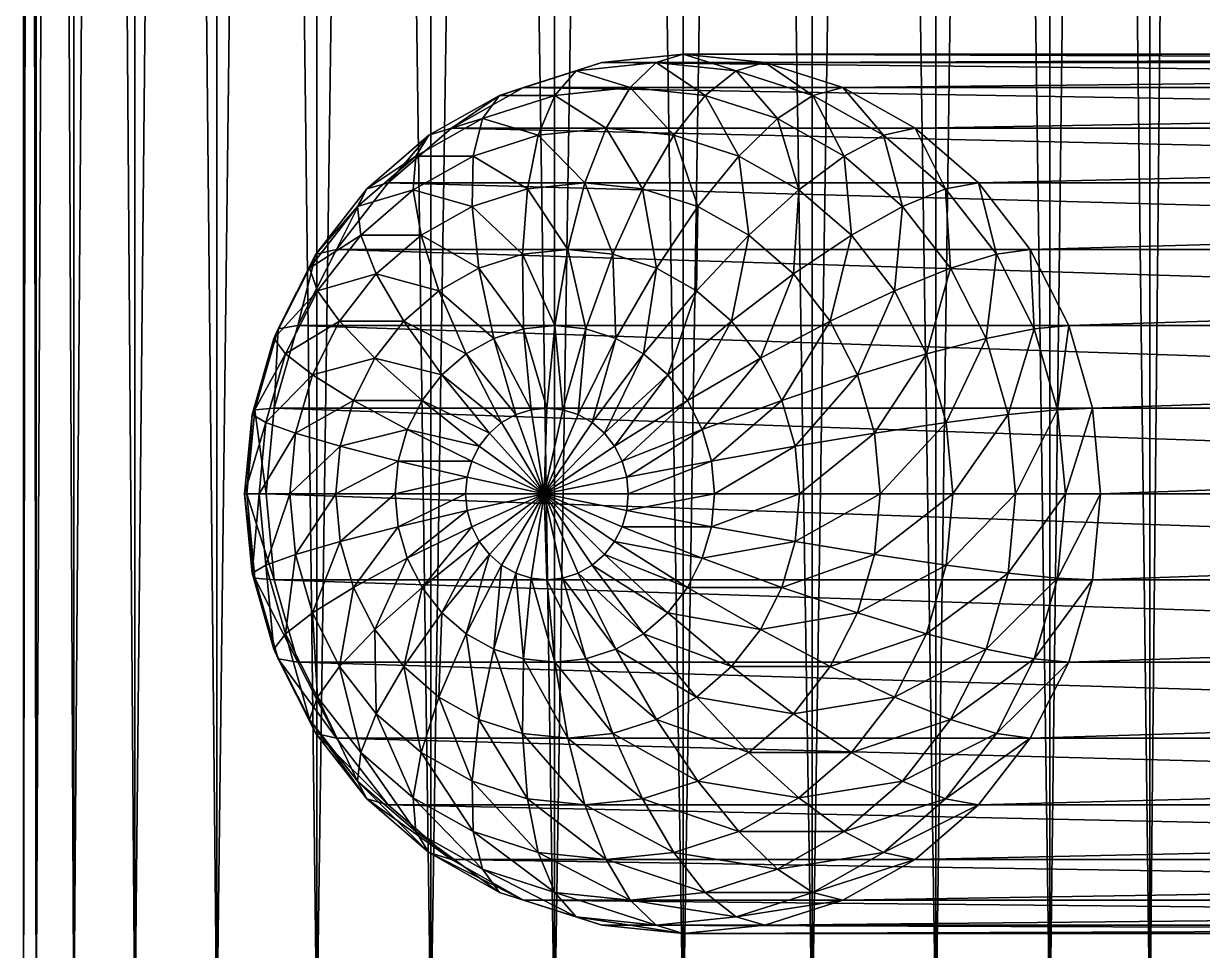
# Model space of a CAD drawing. Header units: millimetres. Extents: x -510 to 550, y -577 to 577.
# Drawn here: x -12 to 9.44, y -563.31 to -546.44 of the extents above; entities that cross this region are included whole.
import ezdxf

# ---------------------------------------------------------------- set-up
doc = ezdxf.new("R2010")
doc.units = ezdxf.units.MM
doc.layers.add('middle_right_fork_-1', color=7, linetype='Continuous', true_color=0x5c6b75)
doc.layers.add('structure_right_middle_axle', color=7, linetype='Continuous', true_color=0x5c6b75)

msp = doc.modelspace()

# ---------------------------------------------------------------- linework, layer by layer
at = {"layer": 'middle_right_fork_-1', "true_color": 0x5c6b75}
for points in [[(-1.946, -547.304, -280.997), (-2.904, -547.609, -279.032), (-1.481, -547.154, -279.506)], [(-1.481, -547.154, -279.506), (-2.904, -547.609, -279.032), (42.096, -547.609, -144.032)], [(-0.968, -547.609, -282.904), (-1.946, -547.304, -280.997), (-0.494, -547.154, -281.481)], [(-0.494, -547.154, -281.481), (-1.946, -547.304, -280.997), (-1.481, -547.154, -279.506)], [(-0.494, -547.154, -281.481), (-1.481, -547.154, -279.506), (0, -547, -280)], [(0, -547, -280), (-1.481, -547.154, -279.506), (43.519, -547.154, -144.506)], [(-1.481, -547.154, -279.506), (42.096, -547.609, -144.032), (43.519, -547.154, -144.506)], [(0.4, -547.751, -283.36), (-0.968, -547.609, -282.904), (-0.494, -547.154, -281.481)], [(0.959, -547.304, -281.965), (-0.494, -547.154, -281.481), (0, -547, -280)], [(0.4, -547.751, -283.36), (-0.494, -547.154, -281.481), (0.959, -547.304, -281.965)], [(0.959, -547.304, -281.965), (0, -547, -280), (1.481, -547.154, -280.494)], [(1.481, -547.154, -280.494), (0, -547, -280), (45, -547, -145)], [(0, -547, -280), (43.519, -547.154, -144.506), (45, -547, -145)], [(2.355, -547.751, -282.43), (0.959, -547.304, -281.965), (1.481, -547.154, -280.494)], [(1.481, -547.154, -280.494), (45, -547, -145), (46.481, -547.154, -145.494)], [(2.355, -547.751, -282.43), (1.481, -547.154, -280.494), (2.904, -547.609, -280.968)], [(2.904, -547.609, -280.968), (1.481, -547.154, -280.494), (46.481, -547.154, -145.494)], [(2.904, -547.609, -280.968), (46.481, -547.154, -145.494), (47.904, -547.609, -145.968)], [(-2.336, -547.751, -282.448), (-3.342, -547.751, -280.531), (-1.946, -547.304, -280.997)], [(-1.946, -547.304, -280.997), (-3.342, -547.751, -280.531), (-2.904, -547.609, -279.032)], [(-0.968, -547.609, -282.904), (-2.336, -547.751, -282.448), (-1.946, -547.304, -280.997)], [(1.715, -548.172, -283.799), (0.4, -547.751, -283.36), (0.959, -547.304, -281.965)], [(1.715, -548.172, -283.799), (0.959, -547.304, -281.965), (2.355, -547.751, -282.43)], [(-3.342, -547.751, -280.531), (-4.216, -548.348, -278.595), (-2.904, -547.609, -279.032)], [(-2.904, -547.609, -279.032), (-4.216, -548.348, -278.595), (40.784, -548.348, -143.595)], [(-2.904, -547.609, -279.032), (40.784, -548.348, -143.595), (42.096, -547.609, -144.032)], [(-1.405, -548.348, -284.216), (-2.336, -547.751, -282.448), (-0.968, -547.609, -282.904)], [(-0.174, -548.476, -284.627), (-1.405, -548.348, -284.216), (-0.968, -547.609, -282.904)], [(-0.174, -548.476, -284.627), (-0.968, -547.609, -282.904), (0.4, -547.751, -283.36)], [(3.642, -548.476, -282.859), (2.355, -547.751, -282.43), (2.904, -547.609, -280.968)], [(3.642, -548.476, -282.859), (2.904, -547.609, -280.968), (4.216, -548.348, -281.405)], [(4.216, -548.348, -281.405), (2.904, -547.609, -280.968), (47.904, -547.609, -145.968)], [(4.216, -548.348, -281.405), (47.904, -547.609, -145.968), (49.216, -548.348, -146.405)], [(-3.651, -548.172, -282.01), (-4.629, -548.476, -280.102), (-3.342, -547.751, -280.531)], [(-3.342, -547.751, -280.531), (-4.629, -548.476, -280.102), (-4.216, -548.348, -278.595)], [(-2.637, -548.476, -283.806), (-3.651, -548.172, -282.01), (-2.336, -547.751, -282.448)], [(-2.336, -547.751, -282.448), (-3.651, -548.172, -282.01), (-3.342, -547.751, -280.531)], [(-1.405, -548.348, -284.216), (-2.637, -548.476, -283.806), (-2.336, -547.751, -282.448)], [(1.009, -548.855, -285.021), (-0.174, -548.476, -284.627), (0.4, -547.751, -283.36)], [(1.009, -548.855, -285.021), (0.4, -547.751, -283.36), (1.715, -548.172, -283.799)], [(2.927, -548.855, -284.203), (1.715, -548.172, -283.799), (2.355, -547.751, -282.43)], [(2.927, -548.855, -284.203), (2.355, -547.751, -282.43), (3.642, -548.476, -282.859)], [(-3.82, -548.855, -283.412), (-4.864, -548.855, -281.606), (-3.651, -548.172, -282.01)], [(-3.651, -548.172, -282.01), (-4.864, -548.855, -281.606), (-4.629, -548.476, -280.102)], [(-2.637, -548.476, -283.806), (-3.82, -548.855, -283.412), (-3.651, -548.172, -282.01)], [(2.1, -549.469, -285.385), (1.009, -548.855, -285.021), (1.715, -548.172, -283.799)], [(2.1, -549.469, -285.385), (1.715, -548.172, -283.799), (2.927, -548.855, -284.203)], [(-4.864, -548.855, -281.606), (-5.757, -549.452, -279.726), (-4.629, -548.476, -280.102)], [(-4.629, -548.476, -280.102), (-5.757, -549.452, -279.726), (-5.367, -549.343, -278.211)], [(-4.629, -548.476, -280.102), (-5.367, -549.343, -278.211), (-4.216, -548.348, -278.595)], [(-4.216, -548.348, -278.595), (-5.367, -549.343, -278.211), (39.633, -549.343, -143.211)], [(-4.216, -548.348, -278.595), (39.633, -549.343, -143.211), (40.784, -548.348, -143.595)], [(-2.836, -549.452, -285.018), (-3.82, -548.855, -283.412), (-2.637, -548.476, -283.806)], [(-1.789, -549.343, -285.367), (-2.836, -549.452, -285.018), (-2.637, -548.476, -283.806)], [(-1.789, -549.343, -285.367), (-2.637, -548.476, -283.806), (-1.405, -548.348, -284.216)], [(-0.742, -549.452, -285.716), (-1.789, -549.343, -285.367), (-1.405, -548.348, -284.216)], [(-0.742, -549.452, -285.716), (-1.405, -548.348, -284.216), (-0.174, -548.476, -284.627)], [(0.265, -549.774, -286.051), (-0.742, -549.452, -285.716), (-0.174, -548.476, -284.627)], [(0.265, -549.774, -286.051), (-0.174, -548.476, -284.627), (1.009, -548.855, -285.021)], [(3.99, -549.774, -284.557), (2.927, -548.855, -284.203), (3.642, -548.476, -282.859)], [(4.77, -549.452, -283.235), (3.642, -548.476, -282.859), (4.216, -548.348, -281.405)], [(3.99, -549.774, -284.557), (3.642, -548.476, -282.859), (4.77, -549.452, -283.235)], [(4.77, -549.452, -283.235), (4.216, -548.348, -281.405), (5.367, -549.343, -281.789)], [(5.367, -549.343, -281.789), (4.216, -548.348, -281.405), (49.216, -548.348, -146.405)], [(5.367, -549.343, -281.789), (49.216, -548.348, -146.405), (50.367, -549.343, -146.789)], [(-4.911, -549.469, -283.048), (-5.926, -549.774, -281.252), (-4.864, -548.855, -281.606)], [(-4.864, -548.855, -281.606), (-5.926, -549.774, -281.252), (-5.757, -549.452, -279.726)], [(-3.843, -549.774, -284.682), (-4.911, -549.469, -283.048), (-3.82, -548.855, -283.412)], [(-3.82, -548.855, -283.412), (-4.911, -549.469, -283.048), (-4.864, -548.855, -281.606)], [(-2.836, -549.452, -285.018), (-3.843, -549.774, -284.682), (-3.82, -548.855, -283.412)], [(1.193, -550.296, -286.36), (0.265, -549.774, -286.051), (1.009, -548.855, -285.021)], [(1.193, -550.296, -286.36), (1.009, -548.855, -285.021), (2.1, -549.469, -285.385)], [(3.057, -550.296, -285.704), (2.1, -549.469, -285.385), (2.927, -548.855, -284.203)], [(3.057, -550.296, -285.704), (2.927, -548.855, -284.203), (3.99, -549.774, -284.557)], [(-5.757, -549.452, -279.726), (-6.31, -550.555, -277.897), (-5.367, -549.343, -278.211)], [(-5.367, -549.343, -278.211), (-6.31, -550.555, -277.897), (38.69, -550.555, -142.897)], [(-5.367, -549.343, -278.211), (38.69, -550.555, -142.897), (39.633, -549.343, -143.211)], [(-2.103, -550.555, -286.31), (-2.836, -549.452, -285.018), (-1.789, -549.343, -285.367)], [(-1.281, -550.641, -286.585), (-2.103, -550.555, -286.31), (-1.789, -549.343, -285.367)], [(-1.281, -550.641, -286.585), (-1.789, -549.343, -285.367), (-0.742, -549.452, -285.716)], [(5.696, -550.641, -283.544), (4.77, -549.452, -283.235), (5.367, -549.343, -281.789)], [(5.696, -550.641, -283.544), (5.367, -549.343, -281.789), (6.31, -550.555, -282.103)], [(6.31, -550.555, -282.103), (5.367, -549.343, -281.789), (50.367, -549.343, -146.789)], [(6.31, -550.555, -282.103), (50.367, -549.343, -146.789), (51.31, -550.555, -147.103)], [(-5.926, -549.774, -281.252), (-6.683, -550.641, -279.418), (-5.757, -549.452, -279.726)], [(-5.757, -549.452, -279.726), (-6.683, -550.641, -279.418), (-6.31, -550.555, -277.897)], [(-4.911, -549.469, -283.048), (-5.868, -550.296, -282.729), (-5.926, -549.774, -281.252)], [(-4.77, -550.296, -284.373), (-5.868, -550.296, -282.729), (-4.911, -549.469, -283.048)], [(-3.843, -549.774, -284.682), (-4.77, -550.296, -284.373), (-4.911, -549.469, -283.048)], [(-2.926, -550.641, -286.036), (-3.843, -549.774, -284.682), (-2.836, -549.452, -285.018)], [(-2.103, -550.555, -286.31), (-2.926, -550.641, -286.036), (-2.836, -549.452, -285.018)], [(-0.49, -550.894, -286.848), (-1.281, -550.641, -286.585), (-0.742, -549.452, -285.716)], [(-0.49, -550.894, -286.848), (-0.742, -549.452, -285.716), (0.265, -549.774, -286.051)], [(2.006, -551, -286.631), (1.193, -550.296, -286.36), (2.1, -549.469, -285.385)], [(2.006, -551, -286.631), (2.1, -549.469, -285.385), (3.057, -550.296, -285.704)], [(4.862, -550.894, -284.848), (3.99, -549.774, -284.557), (4.77, -549.452, -283.235)], [(4.862, -550.894, -284.848), (4.77, -549.452, -283.235), (5.696, -550.641, -283.544)], [(-5.868, -550.296, -282.729), (-6.798, -550.894, -280.961), (-5.926, -549.774, -281.252)], [(-5.926, -549.774, -281.252), (-6.798, -550.894, -280.961), (-6.683, -550.641, -279.418)], [(-3.717, -550.894, -285.773), (-4.77, -550.296, -284.373), (-3.843, -549.774, -284.682)], [(-2.926, -550.641, -286.036), (-3.717, -550.894, -285.773), (-3.843, -549.774, -284.682)], [(0.239, -551.304, -287.091), (-0.49, -550.894, -286.848), (0.265, -549.774, -286.051)], [(0.239, -551.304, -287.091), (0.265, -549.774, -286.051), (1.193, -550.296, -286.36)], [(3.841, -551.304, -285.965), (3.057, -550.296, -285.704), (3.99, -549.774, -284.557)], [(3.841, -551.304, -285.965), (3.99, -549.774, -284.557), (4.862, -550.894, -284.848)], [(-5.868, -550.296, -282.729), (-6.652, -551.304, -282.468), (-6.798, -550.894, -280.961)], [(-5.584, -551, -284.102), (-6.652, -551.304, -282.468), (-5.868, -550.296, -282.729)], [(-4.77, -550.296, -284.373), (-5.584, -551, -284.102), (-5.868, -550.296, -282.729)], [(-4.446, -551.304, -285.53), (-5.584, -551, -284.102), (-4.77, -550.296, -284.373)], [(-3.717, -550.894, -285.773), (-4.446, -551.304, -285.53), (-4.77, -550.296, -284.373)], [(0.878, -551.857, -287.304), (0.239, -551.304, -287.091), (1.193, -550.296, -286.36)], [(0.878, -551.857, -287.304), (1.193, -550.296, -286.36), (2.006, -551, -286.631)], [(2.673, -551.857, -286.854), (2.006, -551, -286.631), (3.057, -550.296, -285.704)], [(2.673, -551.857, -286.854), (3.057, -550.296, -285.704), (3.841, -551.304, -285.965)], [(-6.683, -550.641, -279.418), (-7.012, -551.939, -277.663), (-6.31, -550.555, -277.897)], [(-6.31, -550.555, -277.897), (-7.012, -551.939, -277.663), (37.988, -551.939, -142.663)], [(-6.31, -550.555, -277.897), (37.988, -551.939, -142.663), (38.69, -550.555, -142.897)], [(-2.337, -551.939, -287.012), (-2.926, -550.641, -286.036), (-2.103, -550.555, -286.31)], [(-1.771, -551.997, -287.201), (-2.337, -551.939, -287.012), (-2.103, -550.555, -286.31)], [(-1.771, -551.997, -287.201), (-2.103, -550.555, -286.31), (-1.281, -550.641, -286.585)], [(6.383, -551.997, -283.773), (5.696, -550.641, -283.544), (6.31, -550.555, -282.103)], [(6.383, -551.997, -283.773), (6.31, -550.555, -282.103), (7.012, -551.939, -282.337)], [(7.012, -551.939, -282.337), (6.31, -550.555, -282.103), (51.31, -550.555, -147.103)], [(7.012, -551.939, -282.337), (51.31, -550.555, -147.103), (52.012, -551.939, -147.337)], [(-6.798, -550.894, -280.961), (-7.371, -551.997, -279.188), (-6.683, -550.641, -279.418)], [(-6.683, -550.641, -279.418), (-7.371, -551.997, -279.188), (-7.012, -551.939, -277.663)], [(-2.904, -551.997, -286.823), (-3.717, -550.894, -285.773), (-2.926, -550.641, -286.036)], [(-2.337, -551.939, -287.012), (-2.904, -551.997, -286.823), (-2.926, -550.641, -286.036)], [(-1.226, -552.172, -287.382), (-1.771, -551.997, -287.201), (-1.281, -550.641, -286.585)], [(-1.226, -552.172, -287.382), (-1.281, -550.641, -286.585), (-0.49, -550.894, -286.848)], [(5.51, -552.172, -285.064), (4.862, -550.894, -284.848), (5.696, -550.641, -283.544)], [(5.51, -552.172, -285.064), (5.696, -550.641, -283.544), (6.383, -551.997, -283.773)], [(-6.652, -551.304, -282.468), (-7.446, -552.172, -280.745), (-6.798, -550.894, -280.961)], [(-6.798, -550.894, -280.961), (-7.446, -552.172, -280.745), (-7.371, -551.997, -279.188)], [(-5.584, -551, -284.102), (-6.251, -551.857, -283.879), (-6.652, -551.304, -282.468)], [(-5.085, -551.857, -285.317), (-6.251, -551.857, -283.879), (-5.584, -551, -284.102)], [(-4.446, -551.304, -285.53), (-5.085, -551.857, -285.317), (-5.584, -551, -284.102)], [(-3.449, -552.172, -286.641), (-4.446, -551.304, -285.53), (-3.717, -550.894, -285.773)], [(-2.904, -551.997, -286.823), (-3.449, -552.172, -286.641), (-3.717, -550.894, -285.773)], [(-0.724, -552.454, -287.55), (-1.226, -552.172, -287.382), (-0.49, -550.894, -286.848)], [(-0.724, -552.454, -287.55), (-0.49, -550.894, -286.848), (0.239, -551.304, -287.091)], [(1.402, -552.531, -287.479), (0.878, -551.857, -287.304), (2.006, -551, -286.631)], [(1.402, -552.531, -287.479), (2.006, -551, -286.631), (2.673, -551.857, -286.854)], [(4.425, -552.454, -286.16), (3.841, -551.304, -285.965), (4.862, -550.894, -284.848)], [(4.425, -552.454, -286.16), (4.862, -550.894, -284.848), (5.51, -552.172, -285.064)], [(-6.652, -551.304, -282.468), (-7.236, -552.454, -282.273), (-7.446, -552.172, -280.745)], [(-6.251, -551.857, -283.879), (-7.236, -552.454, -282.273), (-6.652, -551.304, -282.468)], [(-3.951, -552.454, -286.474), (-5.085, -551.857, -285.317), (-4.446, -551.304, -285.53)], [(-3.449, -552.172, -286.641), (-3.951, -552.454, -286.474), (-4.446, -551.304, -285.53)], [(-0.284, -552.835, -287.696), (-0.724, -552.454, -287.55), (0.239, -551.304, -287.091)], [(-0.284, -552.835, -287.696), (0.239, -551.304, -287.091), (0.878, -551.857, -287.304)], [(3.169, -552.835, -287.019), (2.673, -551.857, -286.854), (3.841, -551.304, -285.965)], [(3.169, -552.835, -287.019), (3.841, -551.304, -285.965), (4.425, -552.454, -286.16)], [(-6.251, -551.857, -283.879), (-6.747, -552.835, -283.714), (-7.236, -552.454, -282.273)], [(-5.609, -552.531, -285.142), (-6.747, -552.835, -283.714), (-6.251, -551.857, -283.879)], [(-5.085, -551.857, -285.317), (-5.609, -552.531, -285.142), (-6.251, -551.857, -283.879)], [(-4.391, -552.835, -286.327), (-5.609, -552.531, -285.142), (-5.085, -551.857, -285.317)], [(-3.951, -552.454, -286.474), (-4.391, -552.835, -286.327), (-5.085, -551.857, -285.317)], [(0.078, -553.299, -287.817), (-0.284, -552.835, -287.696), (0.878, -551.857, -287.304)], [(0.078, -553.299, -287.817), (0.878, -551.857, -287.304), (1.402, -552.531, -287.479)], [(1.792, -553.299, -287.609), (1.402, -552.531, -287.479), (2.673, -551.857, -286.854)], [(1.792, -553.299, -287.609), (2.673, -551.857, -286.854), (3.169, -552.835, -287.019)], [(-7.446, -552.172, -280.745), (-7.794, -553.469, -279.047), (-7.371, -551.997, -279.188)], [(-7.371, -551.997, -279.188), (-7.794, -553.469, -279.047), (-7.444, -553.439, -277.519)], [(-7.371, -551.997, -279.188), (-7.444, -553.439, -277.519), (-7.012, -551.939, -277.663)], [(-7.012, -551.939, -277.663), (-7.444, -553.439, -277.519), (37.556, -553.439, -142.519)], [(-7.012, -551.939, -277.663), (37.556, -553.439, -142.519), (37.988, -551.939, -142.663)], [(-2.77, -553.469, -287.347), (-3.449, -552.172, -286.641), (-2.904, -551.997, -286.823)], [(-2.481, -553.439, -287.444), (-2.904, -551.997, -286.823), (-2.337, -551.939, -287.012)], [(-2.481, -553.439, -287.444), (-2.77, -553.469, -287.347), (-2.904, -551.997, -286.823)], [(-2.192, -553.469, -287.54), (-2.481, -553.439, -287.444), (-2.337, -551.939, -287.012)], [(-2.192, -553.469, -287.54), (-2.337, -551.939, -287.012), (-1.771, -551.997, -287.201)], [(-1.915, -553.558, -287.633), (-2.192, -553.469, -287.54), (-1.771, -551.997, -287.201)], [(-1.915, -553.558, -287.633), (-1.771, -551.997, -287.201), (-1.226, -552.172, -287.382)], [(5.909, -553.558, -285.197), (5.51, -552.172, -285.064), (6.383, -551.997, -283.773)], [(5.909, -553.558, -285.197), (6.383, -551.997, -283.773), (6.807, -553.469, -283.914)], [(6.807, -553.469, -283.914), (6.383, -551.997, -283.773), (7.012, -551.939, -282.337)], [(6.807, -553.469, -283.914), (7.012, -551.939, -282.337), (7.444, -553.439, -282.481)], [(7.444, -553.439, -282.481), (7.012, -551.939, -282.337), (52.012, -551.939, -147.337)], [(7.444, -553.439, -282.481), (52.012, -551.939, -147.337), (52.444, -553.439, -147.481)], [(-7.236, -552.454, -282.273), (-7.845, -553.558, -280.612), (-7.446, -552.172, -280.745)], [(-7.446, -552.172, -280.745), (-7.845, -553.558, -280.612), (-7.794, -553.469, -279.047)], [(-3.048, -553.558, -287.255), (-3.951, -552.454, -286.474), (-3.449, -552.172, -286.641)], [(-2.77, -553.469, -287.347), (-3.048, -553.558, -287.255), (-3.449, -552.172, -286.641)], [(-1.659, -553.702, -287.718), (-1.915, -553.558, -287.633), (-1.226, -552.172, -287.382)], [(-1.659, -553.702, -287.718), (-1.226, -552.172, -287.382), (-0.724, -552.454, -287.55)], [(4.784, -553.702, -286.28), (4.425, -552.454, -286.16), (5.51, -552.172, -285.064)], [(4.784, -553.702, -286.28), (5.51, -552.172, -285.064), (5.909, -553.558, -285.197)], [(-7.236, -552.454, -282.273), (-7.595, -553.702, -282.153), (-7.845, -553.558, -280.612)], [(-6.747, -552.835, -283.714), (-7.595, -553.702, -282.153), (-7.236, -552.454, -282.273)], [(-5.609, -552.531, -285.142), (-5.999, -553.299, -285.012), (-6.747, -552.835, -283.714)], [(-4.752, -553.299, -286.207), (-5.999, -553.299, -285.012), (-5.609, -552.531, -285.142)], [(-4.391, -552.835, -286.327), (-4.752, -553.299, -286.207), (-5.609, -552.531, -285.142)], [(-3.304, -553.702, -287.169), (-4.391, -552.835, -286.327), (-3.951, -552.454, -286.474)], [(-3.048, -553.558, -287.255), (-3.304, -553.702, -287.169), (-3.951, -552.454, -286.474)], [(-1.434, -553.896, -287.793), (-1.659, -553.702, -287.718), (-0.724, -552.454, -287.55)], [(-1.434, -553.896, -287.793), (-0.724, -552.454, -287.55), (-0.284, -552.835, -287.696)], [(0.346, -553.828, -287.906), (0.078, -553.299, -287.817), (1.402, -552.531, -287.479)], [(0.346, -553.828, -287.906), (1.402, -552.531, -287.479), (1.792, -553.299, -287.609)], [(3.475, -553.896, -287.121), (3.169, -552.835, -287.019), (4.425, -552.454, -286.16)], [(3.475, -553.896, -287.121), (4.425, -552.454, -286.16), (4.784, -553.702, -286.28)], [(-6.747, -552.835, -283.714), (-7.052, -553.896, -283.612), (-7.595, -553.702, -282.153)], [(-5.999, -553.299, -285.012), (-7.052, -553.896, -283.612), (-6.747, -552.835, -283.714)], [(-3.528, -553.896, -287.095), (-4.752, -553.299, -286.207), (-4.391, -552.835, -286.327)], [(-3.304, -553.702, -287.169), (-3.528, -553.896, -287.095), (-4.391, -552.835, -286.327)], [(-1.25, -554.133, -287.854), (-1.434, -553.896, -287.793), (-0.284, -552.835, -287.696)], [(-1.25, -554.133, -287.854), (-0.284, -552.835, -287.696), (0.078, -553.299, -287.817)], [(2.032, -554.133, -287.689), (1.792, -553.299, -287.609), (3.169, -552.835, -287.019)], [(2.032, -554.133, -287.689), (3.169, -552.835, -287.019), (3.475, -553.896, -287.121)], [(-5.999, -553.299, -285.012), (-6.239, -554.133, -284.932), (-7.052, -553.896, -283.612)], [(-5.021, -553.828, -286.117), (-6.239, -554.133, -284.932), (-5.999, -553.299, -285.012)], [(-4.752, -553.299, -286.207), (-5.021, -553.828, -286.117), (-5.999, -553.299, -285.012)], [(-3.712, -554.133, -287.033), (-5.021, -553.828, -286.117), (-4.752, -553.299, -286.207)], [(-3.528, -553.896, -287.095), (-3.712, -554.133, -287.033), (-4.752, -553.299, -286.207)], [(-1.113, -554.403, -287.9), (-1.25, -554.133, -287.854), (0.078, -553.299, -287.817)], [(-1.113, -554.403, -287.9), (0.078, -553.299, -287.817), (0.346, -553.828, -287.906)], [(0.511, -554.403, -287.961), (0.346, -553.828, -287.906), (1.792, -553.299, -287.609)], [(0.511, -554.403, -287.961), (1.792, -553.299, -287.609), (2.032, -554.133, -287.689)], [(-7.595, -553.702, -282.153), (-7.98, -555, -280.567), (-7.845, -553.558, -280.612)], [(-7.845, -553.558, -280.612), (-7.98, -555, -280.567), (-7.937, -555, -278.999)], [(-7.845, -553.558, -280.612), (-7.937, -555, -278.999), (-7.794, -553.469, -279.047)], [(-7.794, -553.469, -279.047), (-7.937, -555, -278.999), (-7.589, -555, -277.47)], [(-7.794, -553.469, -279.047), (-7.589, -555, -277.47), (-7.444, -553.439, -277.519)], [(-7.444, -553.439, -277.519), (-7.589, -555, -277.47), (37.411, -555, -142.47)], [(-7.444, -553.439, -277.519), (37.411, -555, -142.47), (37.556, -553.439, -142.519)], [(-2.53, -555, -287.589), (-3.304, -553.702, -287.169), (-3.048, -553.558, -287.255)], [(-2.53, -555, -287.589), (-3.048, -553.558, -287.255), (-2.77, -553.469, -287.347)], [(-2.53, -555, -287.589), (-2.77, -553.469, -287.347), (-2.481, -553.439, -287.444)], [(-2.53, -555, -287.589), (-2.481, -553.439, -287.444), (-2.192, -553.469, -287.54)], [(-2.53, -555, -287.589), (-2.192, -553.469, -287.54), (-1.915, -553.558, -287.633)], [(-2.53, -555, -287.589), (-1.915, -553.558, -287.633), (-1.659, -553.702, -287.718)], [(4.905, -555, -286.32), (4.784, -553.702, -286.28), (5.909, -553.558, -285.197)], [(4.905, -555, -286.32), (5.909, -553.558, -285.197), (6.044, -555, -285.242)], [(6.044, -555, -285.242), (5.909, -553.558, -285.197), (6.807, -553.469, -283.914)], [(6.044, -555, -285.242), (6.807, -553.469, -283.914), (6.95, -555, -283.962)], [(6.95, -555, -283.962), (6.807, -553.469, -283.914), (7.444, -553.439, -282.481)], [(6.95, -555, -283.962), (7.444, -553.439, -282.481), (7.589, -555, -282.53)], [(7.589, -555, -282.53), (7.444, -553.439, -282.481), (52.444, -553.439, -147.481)], [(7.589, -555, -282.53), (52.444, -553.439, -147.481), (52.589, -555, -147.53)], [(-7.595, -553.702, -282.153), (-7.716, -555, -282.113), (-7.98, -555, -280.567)], [(-7.052, -553.896, -283.612), (-7.716, -555, -282.113), (-7.595, -553.702, -282.153)], [(-5.021, -553.828, -286.117), (-5.186, -554.403, -286.062), (-6.239, -554.133, -284.932)], [(-3.849, -554.403, -286.988), (-5.186, -554.403, -286.062), (-5.021, -553.828, -286.117)], [(-3.712, -554.133, -287.033), (-3.849, -554.403, -286.988), (-5.021, -553.828, -286.117)], [(-2.53, -555, -287.589), (-3.528, -553.896, -287.095), (-3.304, -553.702, -287.169)], [(-2.53, -555, -287.589), (-1.659, -553.702, -287.718), (-1.434, -553.896, -287.793)], [(-1.029, -554.696, -287.928), (-1.113, -554.403, -287.9), (0.346, -553.828, -287.906)], [(-1.029, -554.696, -287.928), (0.346, -553.828, -287.906), (0.511, -554.403, -287.961)], [(3.578, -555, -287.155), (3.475, -553.896, -287.121), (4.784, -553.702, -286.28)], [(3.578, -555, -287.155), (4.784, -553.702, -286.28), (4.905, -555, -286.32)], [(-7.052, -553.896, -283.612), (-7.155, -555, -283.578), (-7.716, -555, -282.113)], [(-6.239, -554.133, -284.932), (-7.155, -555, -283.578), (-7.052, -553.896, -283.612)], [(-2.53, -555, -287.589), (-3.712, -554.133, -287.033), (-3.528, -553.896, -287.095)], [(-2.53, -555, -287.589), (-1.434, -553.896, -287.793), (-1.25, -554.133, -287.854)], [(2.113, -555, -287.716), (2.032, -554.133, -287.689), (3.475, -553.896, -287.121)], [(2.113, -555, -287.716), (3.475, -553.896, -287.121), (3.578, -555, -287.155)], [(-6.239, -554.133, -284.932), (-6.32, -555, -284.905), (-7.155, -555, -283.578)], [(-5.186, -554.403, -286.062), (-6.32, -555, -284.905), (-6.239, -554.133, -284.932)], [(-2.53, -555, -287.589), (-3.849, -554.403, -286.988), (-3.712, -554.133, -287.033)], [(-2.53, -555, -287.589), (-1.25, -554.133, -287.854), (-1.113, -554.403, -287.9)], [(0.567, -555, -287.98), (0.511, -554.403, -287.961), (2.032, -554.133, -287.689)], [(0.567, -555, -287.98), (2.032, -554.133, -287.689), (2.113, -555, -287.716)], [(-5.186, -554.403, -286.062), (-5.242, -555, -286.044), (-6.32, -555, -284.905)], [(-3.933, -554.696, -286.96), (-5.242, -555, -286.044), (-5.186, -554.403, -286.062)], [(-3.849, -554.403, -286.988), (-3.933, -554.696, -286.96), (-5.186, -554.403, -286.062)], [(-2.53, -555, -287.589), (-3.933, -554.696, -286.96), (-3.849, -554.403, -286.988)], [(-2.53, -555, -287.589), (-1.113, -554.403, -287.9), (-1.029, -554.696, -287.928)], [(-1.001, -555, -287.937), (-1.029, -554.696, -287.928), (0.511, -554.403, -287.961)], [(-1.001, -555, -287.937), (0.511, -554.403, -287.961), (0.567, -555, -287.98)], [(-3.933, -554.696, -286.96), (-3.962, -555, -286.95), (-5.242, -555, -286.044)], [(-2.53, -555, -287.589), (-3.962, -555, -286.95), (-3.933, -554.696, -286.96)], [(-2.53, -555, -287.589), (-1.029, -554.696, -287.928), (-1.001, -555, -287.937)], [(-7.716, -555, -282.113), (-7.845, -556.442, -280.612), (-7.98, -555, -280.567)], [(-7.98, -555, -280.567), (-7.845, -556.442, -280.612), (-7.794, -556.531, -279.047)], [(-7.98, -555, -280.567), (-7.794, -556.531, -279.047), (-7.937, -555, -278.999)], [(-7.937, -555, -278.999), (-7.794, -556.531, -279.047), (-7.444, -556.561, -277.519)], [(-7.937, -555, -278.999), (-7.444, -556.561, -277.519), (-7.589, -555, -277.47)], [(-7.716, -555, -282.113), (-7.595, -556.298, -282.153), (-7.845, -556.442, -280.612)], [(-7.155, -555, -283.578), (-7.595, -556.298, -282.153), (-7.716, -555, -282.113)], [(-7.155, -555, -283.578), (-7.052, -556.104, -283.612), (-7.595, -556.298, -282.153)], [(-7.589, -555, -277.47), (-7.444, -556.561, -277.519), (37.556, -556.561, -142.519)], [(-7.589, -555, -277.47), (37.556, -556.561, -142.519), (37.411, -555, -142.47)], [(-6.32, -555, -284.905), (-7.052, -556.104, -283.612), (-7.155, -555, -283.578)], [(-6.32, -555, -284.905), (-6.239, -555.867, -284.932), (-7.052, -556.104, -283.612)], [(-5.242, -555, -286.044), (-6.239, -555.867, -284.932), (-6.32, -555, -284.905)], [(-5.242, -555, -286.044), (-5.186, -555.597, -286.062), (-6.239, -555.867, -284.932)], [(-3.962, -555, -286.95), (-5.186, -555.597, -286.062), (-5.242, -555, -286.044)], [(-3.962, -555, -286.95), (-3.933, -555.304, -286.96), (-5.186, -555.597, -286.062)], [(-2.53, -555, -287.589), (-3.933, -555.304, -286.96), (-3.962, -555, -286.95)], [(-2.53, -555, -287.589), (-3.849, -555.597, -286.988), (-3.933, -555.304, -286.96)], [(-2.53, -555, -287.589), (-3.712, -555.867, -287.033), (-3.849, -555.597, -286.988)], [(-2.53, -555, -287.589), (-3.528, -556.104, -287.095), (-3.712, -555.867, -287.033)], [(-2.53, -555, -287.589), (-3.304, -556.298, -287.169), (-3.528, -556.104, -287.095)], [(-2.53, -555, -287.589), (-3.048, -556.442, -287.255), (-3.304, -556.298, -287.169)], [(-2.53, -555, -287.589), (-2.77, -556.531, -287.347), (-3.048, -556.442, -287.255)], [(-2.53, -555, -287.589), (-2.481, -556.561, -287.444), (-2.77, -556.531, -287.347)], [(-2.53, -555, -287.589), (-2.192, -556.531, -287.54), (-2.481, -556.561, -287.444)], [(-2.53, -555, -287.589), (-1.915, -556.442, -287.633), (-2.192, -556.531, -287.54)], [(-2.53, -555, -287.589), (-1.659, -556.298, -287.718), (-1.915, -556.442, -287.633)], [(-2.53, -555, -287.589), (-1.434, -556.104, -287.793), (-1.659, -556.298, -287.718)], [(-2.53, -555, -287.589), (-1.25, -555.867, -287.854), (-1.434, -556.104, -287.793)], [(-2.53, -555, -287.589), (-1.113, -555.597, -287.9), (-1.25, -555.867, -287.854)], [(-2.53, -555, -287.589), (-1.029, -555.304, -287.928), (-1.113, -555.597, -287.9)], [(-2.53, -555, -287.589), (-1.001, -555, -287.937), (-1.029, -555.304, -287.928)], [(-1.029, -555.304, -287.928), (-1.001, -555, -287.937), (0.567, -555, -287.98)], [(-1.029, -555.304, -287.928), (0.567, -555, -287.98), (0.511, -555.597, -287.961)], [(0.511, -555.597, -287.961), (0.567, -555, -287.98), (2.113, -555, -287.716)], [(0.511, -555.597, -287.961), (2.113, -555, -287.716), (2.032, -555.867, -287.689)], [(2.032, -555.867, -287.689), (2.113, -555, -287.716), (3.578, -555, -287.155)], [(2.032, -555.867, -287.689), (3.578, -555, -287.155), (3.475, -556.104, -287.121)], [(3.475, -556.104, -287.121), (3.578, -555, -287.155), (4.905, -555, -286.32)], [(3.475, -556.104, -287.121), (4.905, -555, -286.32), (4.784, -556.298, -286.28)], [(4.784, -556.298, -286.28), (4.905, -555, -286.32), (6.044, -555, -285.242)], [(4.784, -556.298, -286.28), (6.044, -555, -285.242), (5.909, -556.442, -285.197)], [(5.909, -556.442, -285.197), (6.044, -555, -285.242), (6.95, -555, -283.962)], [(5.909, -556.442, -285.197), (6.95, -555, -283.962), (6.807, -556.531, -283.914)], [(6.807, -556.531, -283.914), (6.95, -555, -283.962), (7.589, -555, -282.53)], [(6.807, -556.531, -283.914), (7.589, -555, -282.53), (7.444, -556.561, -282.481)], [(7.444, -556.561, -282.481), (7.589, -555, -282.53), (52.589, -555, -147.53)], [(7.444, -556.561, -282.481), (52.589, -555, -147.53), (52.444, -556.561, -147.481)], [(-3.933, -555.304, -286.96), (-5.021, -556.172, -286.117), (-5.186, -555.597, -286.062)], [(-3.933, -555.304, -286.96), (-3.849, -555.597, -286.988), (-5.021, -556.172, -286.117)], [(-1.113, -555.597, -287.9), (-1.029, -555.304, -287.928), (0.511, -555.597, -287.961)], [(-5.186, -555.597, -286.062), (-5.999, -556.701, -285.012), (-6.239, -555.867, -284.932)], [(-5.186, -555.597, -286.062), (-5.021, -556.172, -286.117), (-5.999, -556.701, -285.012)], [(-3.849, -555.597, -286.988), (-4.752, -556.701, -286.207), (-5.021, -556.172, -286.117)], [(-3.849, -555.597, -286.988), (-3.712, -555.867, -287.033), (-4.752, -556.701, -286.207)], [(-1.25, -555.867, -287.854), (-1.113, -555.597, -287.9), (0.346, -556.172, -287.906)], [(-1.113, -555.597, -287.9), (0.511, -555.597, -287.961), (0.346, -556.172, -287.906)], [(0.346, -556.172, -287.906), (0.511, -555.597, -287.961), (2.032, -555.867, -287.689)], [(-6.239, -555.867, -284.932), (-6.747, -557.165, -283.714), (-7.052, -556.104, -283.612)], [(-6.239, -555.867, -284.932), (-5.999, -556.701, -285.012), (-6.747, -557.165, -283.714)], [(-3.712, -555.867, -287.033), (-4.391, -557.165, -286.327), (-4.752, -556.701, -286.207)], [(-3.712, -555.867, -287.033), (-3.528, -556.104, -287.095), (-4.391, -557.165, -286.327)], [(-1.434, -556.104, -287.793), (-1.25, -555.867, -287.854), (0.078, -556.701, -287.817)], [(-1.25, -555.867, -287.854), (0.346, -556.172, -287.906), (0.078, -556.701, -287.817)], [(0.346, -556.172, -287.906), (2.032, -555.867, -287.689), (1.792, -556.701, -287.609)], [(1.792, -556.701, -287.609), (2.032, -555.867, -287.689), (3.475, -556.104, -287.121)], [(-7.052, -556.104, -283.612), (-7.236, -557.546, -282.273), (-7.595, -556.298, -282.153)], [(-7.052, -556.104, -283.612), (-6.747, -557.165, -283.714), (-7.236, -557.546, -282.273)], [(-5.021, -556.172, -286.117), (-5.609, -557.469, -285.142), (-5.999, -556.701, -285.012)], [(-5.021, -556.172, -286.117), (-4.752, -556.701, -286.207), (-5.609, -557.469, -285.142)], [(-3.528, -556.104, -287.095), (-3.951, -557.546, -286.474), (-4.391, -557.165, -286.327)], [(-3.528, -556.104, -287.095), (-3.304, -556.298, -287.169), (-3.951, -557.546, -286.474)], [(-1.659, -556.298, -287.718), (-1.434, -556.104, -287.793), (-0.284, -557.165, -287.696)], [(-1.434, -556.104, -287.793), (0.078, -556.701, -287.817), (-0.284, -557.165, -287.696)], [(0.078, -556.701, -287.817), (0.346, -556.172, -287.906), (1.792, -556.701, -287.609)], [(1.792, -556.701, -287.609), (3.475, -556.104, -287.121), (3.169, -557.165, -287.019)], [(3.169, -557.165, -287.019), (3.475, -556.104, -287.121), (4.784, -556.298, -286.28)], [(-7.595, -556.298, -282.153), (-7.446, -557.828, -280.745), (-7.845, -556.442, -280.612)], [(-7.595, -556.298, -282.153), (-7.236, -557.546, -282.273), (-7.446, -557.828, -280.745)], [(-3.304, -556.298, -287.169), (-3.449, -557.828, -286.641), (-3.951, -557.546, -286.474)], [(-3.304, -556.298, -287.169), (-3.048, -556.442, -287.255), (-3.449, -557.828, -286.641)], [(-1.915, -556.442, -287.633), (-1.659, -556.298, -287.718), (-0.724, -557.546, -287.55)], [(-1.659, -556.298, -287.718), (-0.284, -557.165, -287.696), (-0.724, -557.546, -287.55)], [(3.169, -557.165, -287.019), (4.784, -556.298, -286.28), (4.425, -557.546, -286.16)], [(4.425, -557.546, -286.16), (4.784, -556.298, -286.28), (5.909, -556.442, -285.197)], [(-7.845, -556.442, -280.612), (-7.446, -557.828, -280.745), (-7.371, -558.003, -279.188)], [(-7.845, -556.442, -280.612), (-7.371, -558.003, -279.188), (-7.794, -556.531, -279.047)], [(-7.794, -556.531, -279.047), (-7.371, -558.003, -279.188), (-7.012, -558.061, -277.663)], [(-7.794, -556.531, -279.047), (-7.012, -558.061, -277.663), (-7.444, -556.561, -277.519)], [(-7.444, -556.561, -277.519), (-7.012, -558.061, -277.663), (37.988, -558.061, -142.663)], [(-7.444, -556.561, -277.519), (37.988, -558.061, -142.663), (37.556, -556.561, -142.519)], [(-3.048, -556.442, -287.255), (-2.904, -558.003, -286.823), (-3.449, -557.828, -286.641)], [(-3.048, -556.442, -287.255), (-2.77, -556.531, -287.347), (-2.904, -558.003, -286.823)], [(-2.77, -556.531, -287.347), (-2.337, -558.061, -287.012), (-2.904, -558.003, -286.823)], [(-2.77, -556.531, -287.347), (-2.481, -556.561, -287.444), (-2.337, -558.061, -287.012)], [(-2.481, -556.561, -287.444), (-2.192, -556.531, -287.54), (-1.771, -558.003, -287.201)], [(-2.481, -556.561, -287.444), (-1.771, -558.003, -287.201), (-2.337, -558.061, -287.012)], [(-2.192, -556.531, -287.54), (-1.915, -556.442, -287.633), (-1.226, -557.828, -287.382)], [(-2.192, -556.531, -287.54), (-1.226, -557.828, -287.382), (-1.771, -558.003, -287.201)], [(-1.915, -556.442, -287.633), (-0.724, -557.546, -287.55), (-1.226, -557.828, -287.382)], [(4.425, -557.546, -286.16), (5.909, -556.442, -285.197), (5.51, -557.828, -285.064)], [(5.51, -557.828, -285.064), (5.909, -556.442, -285.197), (6.807, -556.531, -283.914)], [(5.51, -557.828, -285.064), (6.807, -556.531, -283.914), (6.383, -558.003, -283.773)], [(6.383, -558.003, -283.773), (6.807, -556.531, -283.914), (7.444, -556.561, -282.481)], [(6.383, -558.003, -283.773), (7.444, -556.561, -282.481), (7.012, -558.061, -282.337)], [(7.012, -558.061, -282.337), (7.444, -556.561, -282.481), (52.444, -556.561, -147.481)], [(7.012, -558.061, -282.337), (52.444, -556.561, -147.481), (52.012, -558.061, -147.337)], [(-5.999, -556.701, -285.012), (-6.251, -558.143, -283.879), (-6.747, -557.165, -283.714)], [(-5.999, -556.701, -285.012), (-5.609, -557.469, -285.142), (-6.251, -558.143, -283.879)], [(-4.752, -556.701, -286.207), (-5.085, -558.143, -285.317), (-5.609, -557.469, -285.142)], [(-4.752, -556.701, -286.207), (-4.391, -557.165, -286.327), (-5.085, -558.143, -285.317)], [(-0.284, -557.165, -287.696), (0.078, -556.701, -287.817), (1.402, -557.469, -287.479)], [(0.078, -556.701, -287.817), (1.792, -556.701, -287.609), (1.402, -557.469, -287.479)], [(1.402, -557.469, -287.479), (1.792, -556.701, -287.609), (3.169, -557.165, -287.019)], [(-6.747, -557.165, -283.714), (-6.652, -558.696, -282.468), (-7.236, -557.546, -282.273)], [(-6.747, -557.165, -283.714), (-6.251, -558.143, -283.879), (-6.652, -558.696, -282.468)], [(-4.391, -557.165, -286.327), (-4.446, -558.696, -285.53), (-5.085, -558.143, -285.317)], [(-4.391, -557.165, -286.327), (-3.951, -557.546, -286.474), (-4.446, -558.696, -285.53)], [(-0.724, -557.546, -287.55), (-0.284, -557.165, -287.696), (0.878, -558.143, -287.304)], [(-0.284, -557.165, -287.696), (1.402, -557.469, -287.479), (0.878, -558.143, -287.304)], [(1.402, -557.469, -287.479), (3.169, -557.165, -287.019), (2.673, -558.143, -286.854)], [(2.673, -558.143, -286.854), (3.169, -557.165, -287.019), (4.425, -557.546, -286.16)], [(-5.609, -557.469, -285.142), (-5.584, -559, -284.102), (-6.251, -558.143, -283.879)], [(-5.609, -557.469, -285.142), (-5.085, -558.143, -285.317), (-5.584, -559, -284.102)], [(0.878, -558.143, -287.304), (1.402, -557.469, -287.479), (2.673, -558.143, -286.854)], [(-7.236, -557.546, -282.273), (-6.798, -559.106, -280.961), (-7.446, -557.828, -280.745)], [(-7.236, -557.546, -282.273), (-6.652, -558.696, -282.468), (-6.798, -559.106, -280.961)], [(-3.951, -557.546, -286.474), (-3.717, -559.106, -285.773), (-4.446, -558.696, -285.53)], [(-3.951, -557.546, -286.474), (-3.449, -557.828, -286.641), (-3.717, -559.106, -285.773)], [(-1.226, -557.828, -287.382), (-0.724, -557.546, -287.55), (0.239, -558.696, -287.091)], [(-0.724, -557.546, -287.55), (0.878, -558.143, -287.304), (0.239, -558.696, -287.091)], [(2.673, -558.143, -286.854), (4.425, -557.546, -286.16), (3.841, -558.696, -285.965)], [(3.841, -558.696, -285.965), (4.425, -557.546, -286.16), (5.51, -557.828, -285.064)], [(-7.446, -557.828, -280.745), (-6.798, -559.106, -280.961), (-6.683, -559.359, -279.418)], [(-7.446, -557.828, -280.745), (-6.683, -559.359, -279.418), (-7.371, -558.003, -279.188)], [(-3.449, -557.828, -286.641), (-2.926, -559.359, -286.036), (-3.717, -559.106, -285.773)], [(-3.449, -557.828, -286.641), (-2.904, -558.003, -286.823), (-2.926, -559.359, -286.036)], [(-1.771, -558.003, -287.201), (-1.226, -557.828, -287.382), (-0.49, -559.106, -286.848)], [(-1.226, -557.828, -287.382), (0.239, -558.696, -287.091), (-0.49, -559.106, -286.848)], [(3.841, -558.696, -285.965), (5.51, -557.828, -285.064), (4.862, -559.106, -284.848)], [(4.862, -559.106, -284.848), (5.51, -557.828, -285.064), (6.383, -558.003, -283.773)], [(-7.371, -558.003, -279.188), (-6.683, -559.359, -279.418), (-6.31, -559.445, -277.897)], [(-7.371, -558.003, -279.188), (-6.31, -559.445, -277.897), (-7.012, -558.061, -277.663)], [(-7.012, -558.061, -277.663), (-6.31, -559.445, -277.897), (38.69, -559.445, -142.897)], [(-7.012, -558.061, -277.663), (38.69, -559.445, -142.897), (37.988, -558.061, -142.663)], [(-6.251, -558.143, -283.879), (-5.868, -559.704, -282.729), (-6.652, -558.696, -282.468)], [(-6.251, -558.143, -283.879), (-5.584, -559, -284.102), (-5.868, -559.704, -282.729)], [(-5.085, -558.143, -285.317), (-4.77, -559.704, -284.373), (-5.584, -559, -284.102)], [(-5.085, -558.143, -285.317), (-4.446, -558.696, -285.53), (-4.77, -559.704, -284.373)], [(-2.904, -558.003, -286.823), (-2.103, -559.445, -286.31), (-2.926, -559.359, -286.036)], [(-2.904, -558.003, -286.823), (-2.337, -558.061, -287.012), (-2.103, -559.445, -286.31)], [(-2.337, -558.061, -287.012), (-1.771, -558.003, -287.201), (-1.281, -559.359, -286.585)], [(-2.337, -558.061, -287.012), (-1.281, -559.359, -286.585), (-2.103, -559.445, -286.31)], [(-1.771, -558.003, -287.201), (-0.49, -559.106, -286.848), (-1.281, -559.359, -286.585)], [(0.239, -558.696, -287.091), (0.878, -558.143, -287.304), (2.006, -559, -286.631)], [(0.878, -558.143, -287.304), (2.673, -558.143, -286.854), (2.006, -559, -286.631)], [(2.006, -559, -286.631), (2.673, -558.143, -286.854), (3.841, -558.696, -285.965)], [(4.862, -559.106, -284.848), (6.383, -558.003, -283.773), (5.696, -559.359, -283.544)], [(5.696, -559.359, -283.544), (6.383, -558.003, -283.773), (7.012, -558.061, -282.337)], [(5.696, -559.359, -283.544), (7.012, -558.061, -282.337), (6.31, -559.445, -282.103)], [(6.31, -559.445, -282.103), (7.012, -558.061, -282.337), (52.012, -558.061, -147.337)], [(6.31, -559.445, -282.103), (52.012, -558.061, -147.337), (51.31, -559.445, -147.103)], [(-6.652, -558.696, -282.468), (-5.926, -560.226, -281.252), (-6.798, -559.106, -280.961)], [(-6.652, -558.696, -282.468), (-5.868, -559.704, -282.729), (-5.926, -560.226, -281.252)], [(-4.446, -558.696, -285.53), (-3.843, -560.226, -284.682), (-4.77, -559.704, -284.373)], [(-4.446, -558.696, -285.53), (-3.717, -559.106, -285.773), (-3.843, -560.226, -284.682)], [(-0.49, -559.106, -286.848), (0.239, -558.696, -287.091), (1.193, -559.704, -286.36)], [(0.239, -558.696, -287.091), (2.006, -559, -286.631), (1.193, -559.704, -286.36)], [(2.006, -559, -286.631), (3.841, -558.696, -285.965), (3.057, -559.704, -285.704)], [(3.057, -559.704, -285.704), (3.841, -558.696, -285.965), (4.862, -559.106, -284.848)], [(-5.584, -559, -284.102), (-4.911, -560.531, -283.048), (-5.868, -559.704, -282.729)], [(-5.584, -559, -284.102), (-4.77, -559.704, -284.373), (-4.911, -560.531, -283.048)], [(1.193, -559.704, -286.36), (2.006, -559, -286.631), (3.057, -559.704, -285.704)], [(-6.798, -559.106, -280.961), (-5.926, -560.226, -281.252), (-5.757, -560.548, -279.726)], [(-6.798, -559.106, -280.961), (-5.757, -560.548, -279.726), (-6.683, -559.359, -279.418)], [(-3.717, -559.106, -285.773), (-2.836, -560.548, -285.018), (-3.843, -560.226, -284.682)], [(-3.717, -559.106, -285.773), (-2.926, -559.359, -286.036), (-2.836, -560.548, -285.018)], [(-1.281, -559.359, -286.585), (-0.49, -559.106, -286.848), (0.265, -560.226, -286.051)], [(-0.49, -559.106, -286.848), (1.193, -559.704, -286.36), (0.265, -560.226, -286.051)], [(3.057, -559.704, -285.704), (4.862, -559.106, -284.848), (3.99, -560.226, -284.557)], [(3.99, -560.226, -284.557), (4.862, -559.106, -284.848), (5.696, -559.359, -283.544)], [(-6.683, -559.359, -279.418), (-5.757, -560.548, -279.726), (-5.367, -560.657, -278.211)], [(-6.683, -559.359, -279.418), (-5.367, -560.657, -278.211), (-6.31, -559.445, -277.897)], [(-2.926, -559.359, -286.036), (-2.103, -559.445, -286.31), (-1.789, -560.657, -285.367)], [(-2.926, -559.359, -286.036), (-1.789, -560.657, -285.367), (-2.836, -560.548, -285.018)], [(-2.103, -559.445, -286.31), (-1.281, -559.359, -286.585), (-0.742, -560.548, -285.716)], [(-1.281, -559.359, -286.585), (0.265, -560.226, -286.051), (-0.742, -560.548, -285.716)], [(3.99, -560.226, -284.557), (5.696, -559.359, -283.544), (4.77, -560.548, -283.235)], [(4.77, -560.548, -283.235), (5.696, -559.359, -283.544), (6.31, -559.445, -282.103)], [(-6.31, -559.445, -277.897), (-5.367, -560.657, -278.211), (39.633, -560.657, -143.211)], [(-6.31, -559.445, -277.897), (39.633, -560.657, -143.211), (38.69, -559.445, -142.897)], [(-2.103, -559.445, -286.31), (-0.742, -560.548, -285.716), (-1.789, -560.657, -285.367)], [(4.77, -560.548, -283.235), (6.31, -559.445, -282.103), (5.367, -560.657, -281.789)], [(5.367, -560.657, -281.789), (6.31, -559.445, -282.103), (51.31, -559.445, -147.103)], [(5.367, -560.657, -281.789), (51.31, -559.445, -147.103), (50.367, -560.657, -146.789)], [(-5.868, -559.704, -282.729), (-4.864, -561.145, -281.606), (-5.926, -560.226, -281.252)], [(-5.868, -559.704, -282.729), (-4.911, -560.531, -283.048), (-4.864, -561.145, -281.606)], [(-4.77, -559.704, -284.373), (-3.82, -561.145, -283.412), (-4.911, -560.531, -283.048)], [(-4.77, -559.704, -284.373), (-3.843, -560.226, -284.682), (-3.82, -561.145, -283.412)], [(0.265, -560.226, -286.051), (1.193, -559.704, -286.36), (2.1, -560.531, -285.385)], [(1.193, -559.704, -286.36), (3.057, -559.704, -285.704), (2.1, -560.531, -285.385)], [(2.1, -560.531, -285.385), (3.057, -559.704, -285.704), (3.99, -560.226, -284.557)], [(-5.926, -560.226, -281.252), (-4.864, -561.145, -281.606), (-4.629, -561.524, -280.102)], [(-5.926, -560.226, -281.252), (-4.629, -561.524, -280.102), (-5.757, -560.548, -279.726)], [(-3.843, -560.226, -284.682), (-2.836, -560.548, -285.018), (-2.637, -561.524, -283.806)], [(-3.843, -560.226, -284.682), (-2.637, -561.524, -283.806), (-3.82, -561.145, -283.412)], [(-0.742, -560.548, -285.716), (0.265, -560.226, -286.051), (1.009, -561.145, -285.021)], [(0.265, -560.226, -286.051), (2.1, -560.531, -285.385), (1.009, -561.145, -285.021)], [(2.1, -560.531, -285.385), (3.99, -560.226, -284.557), (2.927, -561.145, -284.203)], [(2.927, -561.145, -284.203), (3.99, -560.226, -284.557), (4.77, -560.548, -283.235)], [(-5.757, -560.548, -279.726), (-4.629, -561.524, -280.102), (-4.216, -561.652, -278.595)], [(-5.757, -560.548, -279.726), (-4.216, -561.652, -278.595), (-5.367, -560.657, -278.211)], [(-5.367, -560.657, -278.211), (-4.216, -561.652, -278.595), (40.784, -561.652, -143.595)], [(-5.367, -560.657, -278.211), (40.784, -561.652, -143.595), (39.633, -560.657, -143.211)], [(-4.911, -560.531, -283.048), (-3.82, -561.145, -283.412), (-3.651, -561.828, -282.01)], [(-4.911, -560.531, -283.048), (-3.651, -561.828, -282.01), (-4.864, -561.145, -281.606)], [(-2.836, -560.548, -285.018), (-1.789, -560.657, -285.367), (-1.405, -561.652, -284.216)], [(-2.836, -560.548, -285.018), (-1.405, -561.652, -284.216), (-2.637, -561.524, -283.806)], [(-1.789, -560.657, -285.367), (-0.742, -560.548, -285.716), (-0.174, -561.524, -284.627)], [(-1.789, -560.657, -285.367), (-0.174, -561.524, -284.627), (-1.405, -561.652, -284.216)], [(-0.742, -560.548, -285.716), (1.009, -561.145, -285.021), (-0.174, -561.524, -284.627)], [(1.009, -561.145, -285.021), (2.1, -560.531, -285.385), (2.927, -561.145, -284.203)], [(2.927, -561.145, -284.203), (4.77, -560.548, -283.235), (3.642, -561.524, -282.859)], [(3.642, -561.524, -282.859), (4.77, -560.548, -283.235), (5.367, -560.657, -281.789)], [(3.642, -561.524, -282.859), (5.367, -560.657, -281.789), (4.216, -561.652, -281.405)], [(4.216, -561.652, -281.405), (5.367, -560.657, -281.789), (50.367, -560.657, -146.789)], [(4.216, -561.652, -281.405), (50.367, -560.657, -146.789), (49.216, -561.652, -146.405)], [(-4.864, -561.145, -281.606), (-3.651, -561.828, -282.01), (-3.342, -562.249, -280.531)], [(-4.864, -561.145, -281.606), (-3.342, -562.249, -280.531), (-4.629, -561.524, -280.102)], [(-3.82, -561.145, -283.412), (-2.637, -561.524, -283.806), (-2.336, -562.249, -282.448)], [(-3.82, -561.145, -283.412), (-2.336, -562.249, -282.448), (-3.651, -561.828, -282.01)], [(-0.174, -561.524, -284.627), (1.009, -561.145, -285.021), (1.715, -561.828, -283.799)], [(1.009, -561.145, -285.021), (2.927, -561.145, -284.203), (1.715, -561.828, -283.799)], [(1.715, -561.828, -283.799), (2.927, -561.145, -284.203), (3.642, -561.524, -282.859)], [(-4.629, -561.524, -280.102), (-3.342, -562.249, -280.531), (-2.904, -562.391, -279.032)], [(-4.629, -561.524, -280.102), (-2.904, -562.391, -279.032), (-4.216, -561.652, -278.595)], [(-2.637, -561.524, -283.806), (-1.405, -561.652, -284.216), (-0.968, -562.391, -282.904)], [(-2.637, -561.524, -283.806), (-0.968, -562.391, -282.904), (-2.336, -562.249, -282.448)], [(-1.405, -561.652, -284.216), (-0.174, -561.524, -284.627), (0.4, -562.249, -283.36)], [(-0.174, -561.524, -284.627), (1.715, -561.828, -283.799), (0.4, -562.249, -283.36)], [(1.715, -561.828, -283.799), (3.642, -561.524, -282.859), (2.355, -562.249, -282.43)], [(2.355, -562.249, -282.43), (3.642, -561.524, -282.859), (4.216, -561.652, -281.405)], [(-4.216, -561.652, -278.595), (-2.904, -562.391, -279.032), (42.096, -562.391, -144.032)], [(-4.216, -561.652, -278.595), (42.096, -562.391, -144.032), (40.784, -561.652, -143.595)], [(-1.405, -561.652, -284.216), (0.4, -562.249, -283.36), (-0.968, -562.391, -282.904)], [(2.355, -562.249, -282.43), (4.216, -561.652, -281.405), (2.904, -562.391, -280.968)], [(2.904, -562.391, -280.968), (4.216, -561.652, -281.405), (49.216, -561.652, -146.405)], [(2.904, -562.391, -280.968), (49.216, -561.652, -146.405), (47.904, -562.391, -145.968)], [(-3.651, -561.828, -282.01), (-2.336, -562.249, -282.448), (-1.946, -562.696, -280.997)], [(-3.651, -561.828, -282.01), (-1.946, -562.696, -280.997), (-3.342, -562.249, -280.531)], [(0.4, -562.249, -283.36), (1.715, -561.828, -283.799), (2.355, -562.249, -282.43)], [(-3.342, -562.249, -280.531), (-1.946, -562.696, -280.997), (-1.481, -562.846, -279.506)], [(-3.342, -562.249, -280.531), (-1.481, -562.846, -279.506), (-2.904, -562.391, -279.032)], [(-2.904, -562.391, -279.032), (-1.481, -562.846, -279.506), (43.519, -562.846, -144.506)], [(-2.904, -562.391, -279.032), (43.519, -562.846, -144.506), (42.096, -562.391, -144.032)], [(-2.336, -562.249, -282.448), (-0.968, -562.391, -282.904), (-0.494, -562.846, -281.481)], [(-2.336, -562.249, -282.448), (-0.494, -562.846, -281.481), (-1.946, -562.696, -280.997)], [(-0.968, -562.391, -282.904), (0.4, -562.249, -283.36), (0.959, -562.696, -281.965)], [(-0.968, -562.391, -282.904), (0.959, -562.696, -281.965), (-0.494, -562.846, -281.481)], [(0.4, -562.249, -283.36), (2.355, -562.249, -282.43), (0.959, -562.696, -281.965)], [(0.959, -562.696, -281.965), (2.355, -562.249, -282.43), (2.904, -562.391, -280.968)], [(0.959, -562.696, -281.965), (2.904, -562.391, -280.968), (1.481, -562.846, -280.494)], [(1.481, -562.846, -280.494), (2.904, -562.391, -280.968), (47.904, -562.391, -145.968)], [(1.481, -562.846, -280.494), (47.904, -562.391, -145.968), (46.481, -562.846, -145.494)], [(-1.946, -562.696, -280.997), (-0.494, -562.846, -281.481), (0, -563, -280)], [(-1.946, -562.696, -280.997), (0, -563, -280), (-1.481, -562.846, -279.506)], [(-1.481, -562.846, -279.506), (0, -563, -280), (45, -563, -145)], [(-1.481, -562.846, -279.506), (45, -563, -145), (43.519, -562.846, -144.506)], [(-0.494, -562.846, -281.481), (0.959, -562.696, -281.965), (1.481, -562.846, -280.494)], [(-0.494, -562.846, -281.481), (1.481, -562.846, -280.494), (0, -563, -280)], [(0, -563, -280), (1.481, -562.846, -280.494), (46.481, -562.846, -145.494)], [(0, -563, -280), (46.481, -562.846, -145.494), (45, -563, -145)]]:
    msp.add_3dface(points, dxfattribs=at)
at = {"layer": 'structure_right_middle_axle', "true_color": 0x5c6b75}
for points in [[(-11.769, -415, -277.659), (-12, -415, -280), (-12, -565, -280)], [(-11.769, -415, -277.659), (-12, -565, -280), (-11.769, -565, -277.659)], [(-12, -415, -280), (-11.769, -415, -282.341), (-11.769, -565, -282.341)], [(-12, -415, -280), (-11.769, -565, -282.341), (-12, -565, -280)], [(-11.087, -415, -275.408), (-11.769, -415, -277.659), (-11.769, -565, -277.659)], [(-11.087, -415, -275.408), (-11.769, -565, -277.659), (-11.087, -565, -275.408)], [(-11.769, -415, -282.341), (-11.087, -415, -284.592), (-11.087, -565, -284.592)], [(-11.769, -415, -282.341), (-11.087, -565, -284.592), (-11.769, -565, -282.341)], [(-9.978, -415, -273.333), (-11.087, -415, -275.408), (-11.087, -565, -275.408)], [(-9.978, -415, -273.333), (-11.087, -565, -275.408), (-9.978, -565, -273.333)], [(-11.087, -415, -284.592), (-9.978, -415, -286.667), (-9.978, -565, -286.667)], [(-11.087, -415, -284.592), (-9.978, -565, -286.667), (-11.087, -565, -284.592)], [(-8.485, -415, -271.515), (-9.978, -415, -273.333), (-9.978, -565, -273.333)], [(-8.485, -415, -271.515), (-9.978, -565, -273.333), (-8.485, -565, -271.515)], [(-9.978, -415, -286.667), (-8.485, -415, -288.485), (-8.485, -565, -288.485)], [(-9.978, -415, -286.667), (-8.485, -565, -288.485), (-9.978, -565, -286.667)], [(-6.667, -415, -270.022), (-8.485, -415, -271.515), (-8.485, -565, -271.515)], [(-6.667, -415, -270.022), (-8.485, -565, -271.515), (-6.667, -565, -270.022)], [(-8.485, -415, -288.485), (-6.667, -415, -289.978), (-6.667, -565, -289.978)], [(-8.485, -415, -288.485), (-6.667, -565, -289.978), (-8.485, -565, -288.485)], [(-4.592, -415, -268.913), (-6.667, -415, -270.022), (-6.667, -565, -270.022)], [(-4.592, -415, -268.913), (-6.667, -565, -270.022), (-4.592, -565, -268.913)], [(-6.667, -415, -289.978), (-4.592, -415, -291.087), (-4.592, -565, -291.087)], [(-6.667, -415, -289.978), (-4.592, -565, -291.087), (-6.667, -565, -289.978)], [(-2.341, -415, -268.231), (-4.592, -415, -268.913), (-4.592, -565, -268.913)], [(-2.341, -415, -268.231), (-4.592, -565, -268.913), (-2.341, -565, -268.231)], [(-4.592, -415, -291.087), (-2.341, -415, -291.769), (-2.341, -565, -291.769)], [(-4.592, -415, -291.087), (-2.341, -565, -291.769), (-4.592, -565, -291.087)], [(0, -415, -268), (-2.341, -415, -268.231), (-2.341, -565, -268.231)], [(0, -415, -268), (-2.341, -565, -268.231), (0, -565, -268)], [(-2.341, -415, -291.769), (0, -415, -292), (0, -565, -292)], [(-2.341, -415, -291.769), (0, -565, -292), (-2.341, -565, -291.769)], [(2.341, -415, -268.231), (0, -415, -268), (0, -565, -268)], [(2.341, -415, -268.231), (0, -565, -268), (2.341, -565, -268.231)], [(0, -415, -292), (2.341, -415, -291.769), (2.341, -565, -291.769)], [(0, -415, -292), (2.341, -565, -291.769), (0, -565, -292)], [(4.592, -415, -268.913), (2.341, -415, -268.231), (2.341, -565, -268.231)], [(4.592, -415, -268.913), (2.341, -565, -268.231), (4.592, -565, -268.913)], [(2.341, -415, -291.769), (4.592, -415, -291.087), (4.592, -565, -291.087)], [(2.341, -415, -291.769), (4.592, -565, -291.087), (2.341, -565, -291.769)], [(6.667, -415, -270.022), (4.592, -415, -268.913), (4.592, -565, -268.913)], [(6.667, -415, -270.022), (4.592, -565, -268.913), (6.667, -565, -270.022)], [(4.592, -415, -291.087), (6.667, -415, -289.978), (6.667, -565, -289.978)], [(4.592, -415, -291.087), (6.667, -565, -289.978), (4.592, -565, -291.087)], [(8.485, -415, -271.515), (6.667, -415, -270.022), (6.667, -565, -270.022)], [(8.485, -415, -271.515), (6.667, -565, -270.022), (8.485, -565, -271.515)], [(6.667, -415, -289.978), (8.485, -415, -288.485), (8.485, -565, -288.485)], [(6.667, -415, -289.978), (8.485, -565, -288.485), (6.667, -565, -289.978)], [(9.978, -415, -273.333), (8.485, -415, -271.515), (8.485, -565, -271.515)], [(9.978, -415, -273.333), (8.485, -565, -271.515), (9.978, -565, -273.333)], [(8.485, -415, -288.485), (9.978, -415, -286.667), (9.978, -565, -286.667)], [(8.485, -415, -288.485), (9.978, -565, -286.667), (8.485, -565, -288.485)]]:
    msp.add_3dface(points, dxfattribs=at)

doc.saveas('drawing.dxf')
